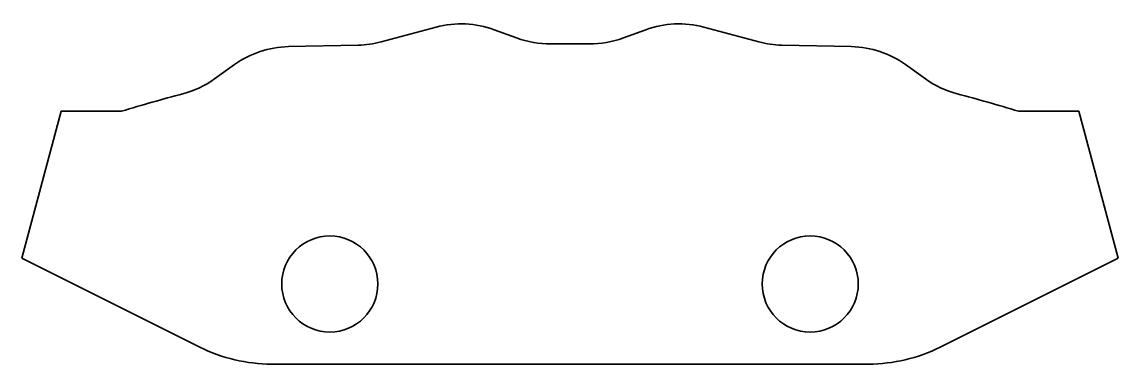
# Model space of a CAD drawing. Header units: inches. Extents: x 0 to 68.4, y 0 to 21.4.
import ezdxf

# ---------------------------------------------------------------- set-up
doc = ezdxf.new("R2010")
doc.units = ezdxf.units.IN
doc.header["$MEASUREMENT"] = 0
doc.layers.add('SIMUMAK Visible (ISO)', color=7, linetype='Continuous', lineweight=35)

# ---------------------------------------------------------------- blocks, each defined once
blk = doc.blocks.new('PC-SMB-01-GUIA-01_Sheet_PC-SMB-01-GUIA-01')
at = {"layer": 'SIMUMAK Visible (ISO)'}
for p, q in [((-8.354, 10.417), (-11.799, 9.494)), ((8.354, 10.417), (11.799, 9.494)), ((-3.334, 9.739), (-4.732, 10.253)), ((3.334, 9.739), (4.732, 10.253)), ((-13.221, 9.291), (-17.587, 9.196)), ((13.221, 9.291), (17.587, 9.196)), ((-20.952, 8.073), (-22.2, 7.179)), ((20.952, 8.073), (22.2, 7.179)), ((-31.767, 5.159), (-34.224, -4.009)), ((-28, 5.159), (-31.767, 5.159)), ((31.767, 5.159), (28, 5.159)), ((31.767, 5.159), (34.224, -4.009)), ((-34.224, -4.009), (-23.111, -9.565)), ((34.224, -4.009), (23.111, -9.565)), ((-18.639, -10.621), (18.639, -10.621))]:
    blk.add_line(p, q, dxfattribs=at)
for centre in [(-15, -5.621), (15, -5.621)]:
    blk.add_circle(centre, 3, dxfattribs=at)
at = {"layer": 'SIMUMAK Visible (ISO)', "extrusion": (0, 0, -1)}
for centre, radius, start, end in [((6.801, 4.621), 6, 75, 110.17881), ((-6.801, 4.621), 6, 69.82119, 105), ((17.456, 3.197), 6, 54.36563, 88.74967), ((-17.456, 3.197), 6, 91.25033, 125.63437), ((18.639, -0.621), 10, 270, 296.56505), ((-18.639, -0.621), 10, 243.43495, 270)]:
    blk.add_arc(centre, radius, start, end, dxfattribs=at)
at = {"layer": 'SIMUMAK Visible (ISO)'}
for centre, radius, start, end in [((-1.264, 15.371), 6, 249.82119, 270.71706), ((1.264, 15.371), 6, 269.28294, 290.17881), ((-13.352, 15.289), 6, 271.25033, 285), ((0, -85.621), 95, 89.28294, 90.71706), ((13.352, 15.289), 6, 255, 268.74967), ((-25.695, 12.056), 6, 284.73849, 305.63437), ((25.695, 12.056), 6, 234.36563, 255.26151), ((0, -85.621), 95, 104.73849, 107.14176), ((0, -85.621), 95, 72.85824, 75.26151)]:
    blk.add_arc(centre, radius, start, end, dxfattribs=at)

msp = doc.modelspace()

# ---------------------------------------------------------------- block references
msp.add_blockref('PC-SMB-01-GUIA-01_Sheet_PC-SMB-01-GUIA-01', (34.224, 10.621))

doc.saveas('drawing.dxf')
